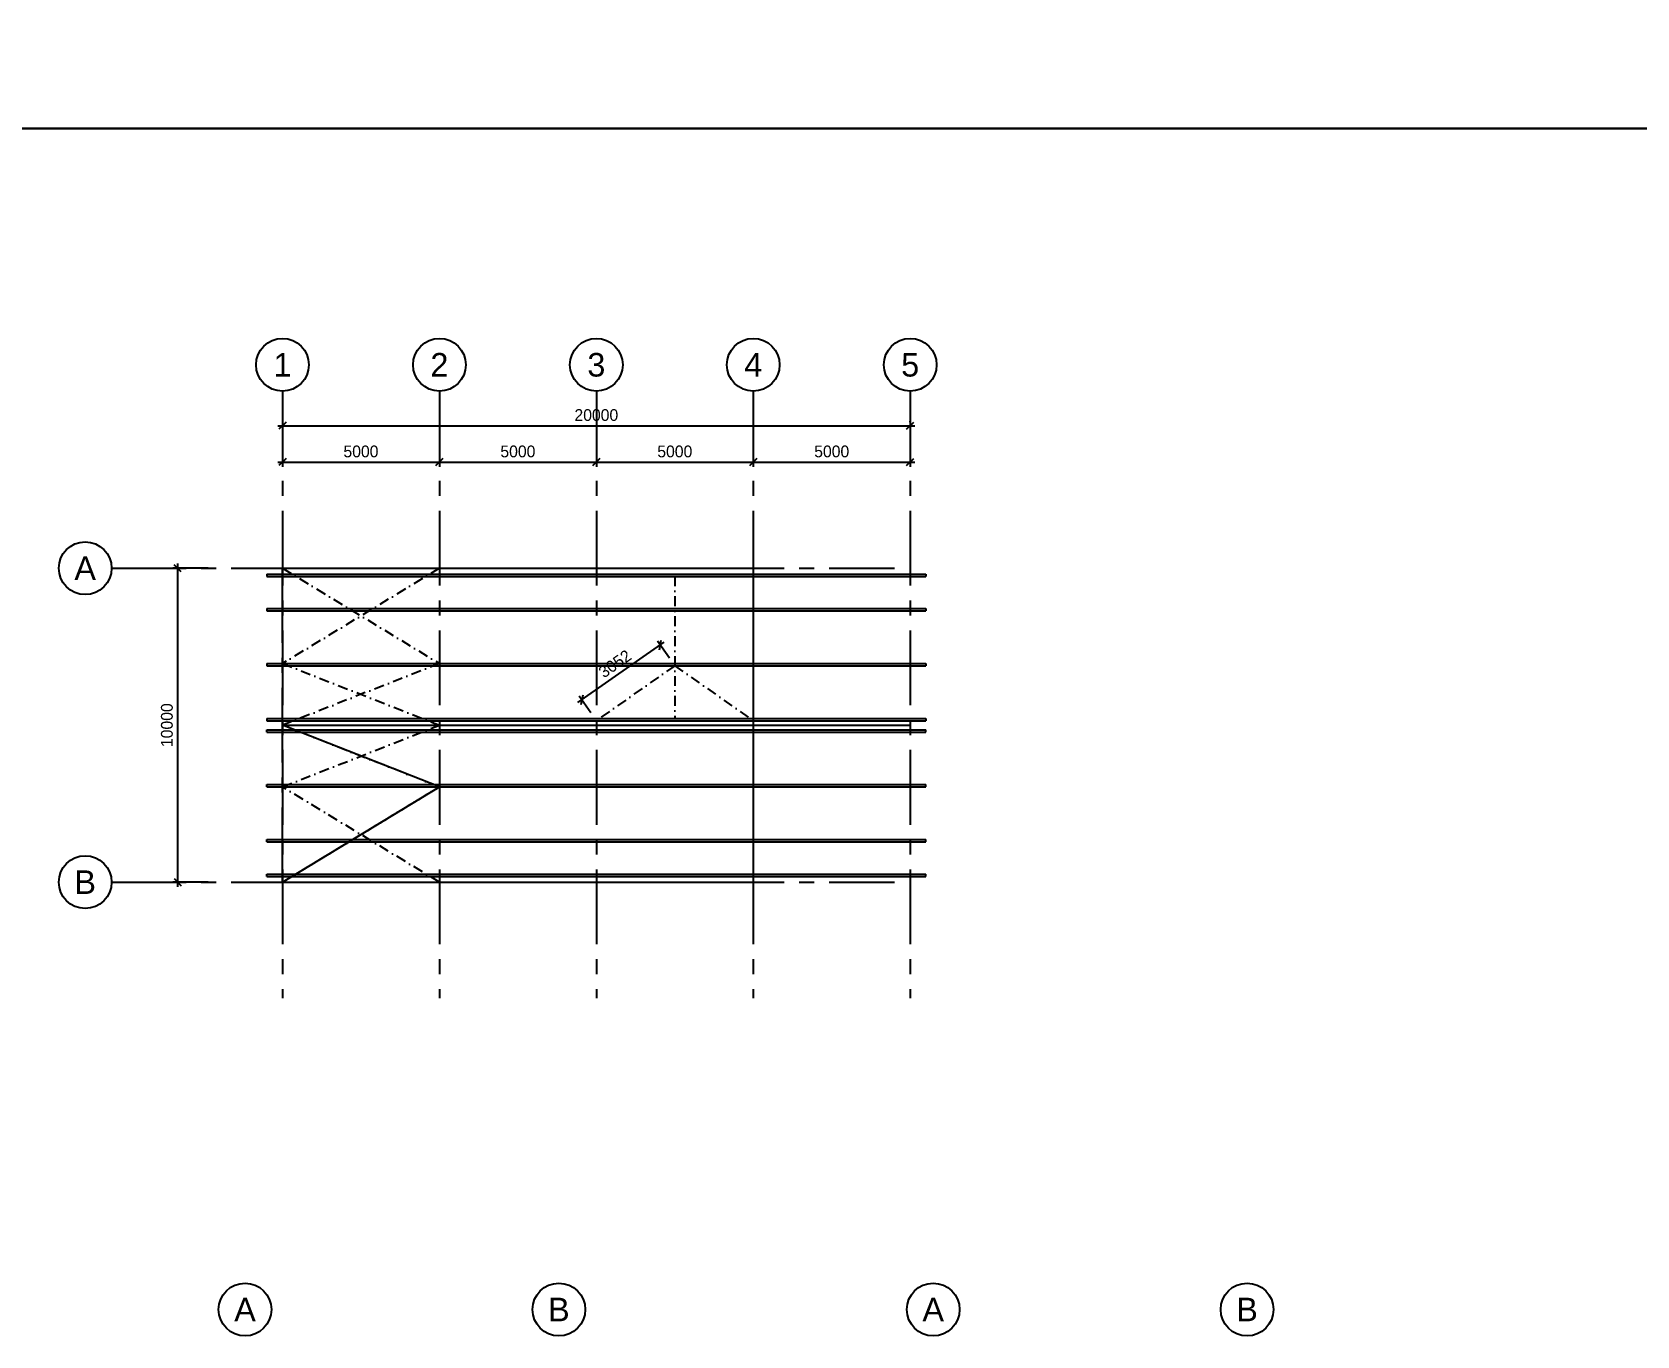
# Model space of a CAD drawing. Header units: millimetres. Extents: x 14826 to 891005, y -311366 to 56117.
# Drawn here: x 128045 to 179178, y -262290 to -220758 of the extents above; entities that cross this region are included whole.
import ezdxf
from ezdxf.enums import TextEntityAlignment as Align

# ---------------------------------------------------------------- set-up
doc = ezdxf.new("R2010")
doc.units = ezdxf.units.MM
doc.linetypes.add('CENTER', pattern=[50.8, 31.75, -6.35, 6.35, -6.35])
doc.linetypes.add('DASHDOT', pattern=[25.4, 12.7, -6.35, 0, -6.35])
for name, color, linetype in [('AUR-CENTRELINES', 6, 'DASHDOT'), ('AUR-DIMS', 7, 'Continuous'), ('AUR-GRID CIRC', 3, 'Continuous'), ('AUR-GRID TEXT', 2, 'Continuous'), ('AUR-GRIDS', 7, 'CENTER')]:
    doc.layers.add(name, color=color, linetype=linetype)
doc.styles.add('ArialN', font='ARIALN.TTF')
doc.dimstyles.new('1-150', dxfattribs={"dimscale": 150, "dimtxt": 2.5, "dimasz": 1.5, "dimexe": 1, "dimexo": 2, "dimgap": 1, "dimtad": 1, "dimdec": 0, "dimzin": 0, "dimdsep": 46, "dimtxsty": 'Standard', "dimblk": 'OBLIQUE', "dimcen": 0, "dimdle": 1, "dimclrd": 7, "dimclre": 7, "dimclrt": 3, "dimadec": 0, "dimazin": 0, "dimtfac": 1, "dimtdec": 0, "dimtix": 1, "dimtmove": 2, "dimatfit": 0, "dimfxl": 6.5, "dimfxlon": 1, "dimtolj": 1, "dimtzin": 0, "dimarcsym": 0})

# ---------------------------------------------------------------- blocks, each defined once
blk = doc.blocks.new('_Oblique')
at = {"color": 0, "linetype": 'ByBlock', "lineweight": -2}
blk.add_line((-0.5, -0.5), (0.5, 0.5), dxfattribs=at)
blk = doc.blocks.new('*D153')
at = {"layer": 'AUR-DIMS', "color": 7, "lineweight": -2, "ltscale": 75, "transparency": 16777216}
for p, q in [((141023, -234177), (141023, -234605)), ((135873, -234455), (141173, -234455)), ((136023, -234434), (136023, -234605))]:
    blk.add_line(p, q, dxfattribs=at)
at = {"layer": 'Defpoints', "color": 0, "ltscale": 75, "transparency": 16777216}
for p in [(136023, -233877, -4742), (141023, -233877), (141023, -234455)]:
    blk.add_point(p, dxfattribs=at)
at = {"layer": 'AUR-DIMS', "color": 7, "lineweight": -2, "ltscale": 75, "transparency": 16777216, "xscale": 225, "yscale": 225, "zscale": 225, "rotation": 180}
blk.add_blockref('_Oblique', (136023, -234455), dxfattribs=at)
at = {"layer": 'AUR-DIMS', "color": 7, "lineweight": -2, "ltscale": 75, "transparency": 16777216, "xscale": 225, "yscale": 225, "zscale": 225}
blk.add_blockref('_Oblique', (141023, -234455), dxfattribs=at)
at = {"layer": 'AUR-DIMS', "color": 3, "ltscale": 75, "transparency": 16777216, "insert": (138523, -234118), "char_height": 375, "attachment_point": 5}
blk.add_mtext('\\A1;5000', dxfattribs=at)
blk = doc.blocks.new('*D154')
at = {"layer": 'AUR-DIMS', "color": 7, "lineweight": -2, "ltscale": 75, "transparency": 16777216}
for p, q in [((146023, -234177), (146023, -234605)), ((140873, -234455), (146173, -234455)), ((141023, -234434), (141023, -234605))]:
    blk.add_line(p, q, dxfattribs=at)
at = {"layer": 'Defpoints', "color": 0, "ltscale": 75, "transparency": 16777216}
for p in [(141023, -233877, -4742), (146023, -233877), (146023, -234455)]:
    blk.add_point(p, dxfattribs=at)
at = {"layer": 'AUR-DIMS', "color": 7, "lineweight": -2, "ltscale": 75, "transparency": 16777216, "xscale": 225, "yscale": 225, "zscale": 225, "rotation": 180}
blk.add_blockref('_Oblique', (141023, -234455), dxfattribs=at)
at = {"layer": 'AUR-DIMS', "color": 7, "lineweight": -2, "ltscale": 75, "transparency": 16777216, "xscale": 225, "yscale": 225, "zscale": 225}
blk.add_blockref('_Oblique', (146023, -234455), dxfattribs=at)
at = {"layer": 'AUR-DIMS', "color": 3, "ltscale": 75, "transparency": 16777216, "insert": (143523, -234118), "char_height": 375, "attachment_point": 5}
blk.add_mtext('\\A1;5000', dxfattribs=at)
blk = doc.blocks.new('*D155')
at = {"layer": 'AUR-DIMS', "color": 7, "lineweight": -2, "ltscale": 75, "transparency": 16777216}
for p, q in [((151023, -234177), (151023, -234605)), ((145873, -234455), (151173, -234455)), ((146023, -234434), (146023, -234605))]:
    blk.add_line(p, q, dxfattribs=at)
at = {"layer": 'Defpoints', "color": 0, "ltscale": 75, "transparency": 16777216}
for p in [(146023, -233877, -4742), (151023, -233877), (151023, -234455)]:
    blk.add_point(p, dxfattribs=at)
at = {"layer": 'AUR-DIMS', "color": 7, "lineweight": -2, "ltscale": 75, "transparency": 16777216, "xscale": 225, "yscale": 225, "zscale": 225, "rotation": 180}
blk.add_blockref('_Oblique', (146023, -234455), dxfattribs=at)
at = {"layer": 'AUR-DIMS', "color": 7, "lineweight": -2, "ltscale": 75, "transparency": 16777216, "xscale": 225, "yscale": 225, "zscale": 225}
blk.add_blockref('_Oblique', (151023, -234455), dxfattribs=at)
at = {"layer": 'AUR-DIMS', "color": 3, "ltscale": 75, "transparency": 16777216, "insert": (148523, -234118), "char_height": 375, "attachment_point": 5}
blk.add_mtext('\\A1;5000', dxfattribs=at)
blk = doc.blocks.new('*D156')
at = {"layer": 'AUR-DIMS', "color": 7, "lineweight": -2, "ltscale": 75, "transparency": 16777216}
for p, q in [((136023, -232495), (136023, -233447)), ((156023, -233187), (156023, -233147)), ((135873, -233297), (156173, -233297))]:
    blk.add_line(p, q, dxfattribs=at)
at = {"layer": 'Defpoints', "color": 0, "ltscale": 75, "transparency": 16777216}
for p in [(136023, -232195), (156023, -233297), (156023, -233316, 4742)]:
    blk.add_point(p, dxfattribs=at)
at = {"layer": 'AUR-DIMS', "color": 7, "lineweight": -2, "ltscale": 75, "transparency": 16777216, "xscale": 225, "yscale": 225, "zscale": 225, "rotation": 180}
blk.add_blockref('_Oblique', (136023, -233297), dxfattribs=at)
at = {"layer": 'AUR-DIMS', "color": 7, "lineweight": -2, "ltscale": 75, "transparency": 16777216, "xscale": 225, "yscale": 225, "zscale": 225}
blk.add_blockref('_Oblique', (156023, -233297), dxfattribs=at)
at = {"layer": 'AUR-DIMS', "color": 3, "ltscale": 75, "transparency": 16777216, "insert": (146023, -232959), "char_height": 375, "attachment_point": 5}
blk.add_mtext('\\A1;20000', dxfattribs=at)
blk = doc.blocks.new('*D161')
at = {"layer": 'AUR-DIMS', "color": 7, "lineweight": -2, "ltscale": 75, "transparency": 16777216}
for p, q in [((132679, -237686), (132679, -247986)), ((133654, -237836), (132529, -237836)), ((133654, -247836), (132529, -247836))]:
    blk.add_line(p, q, dxfattribs=at)
at = {"layer": 'Defpoints', "color": 0, "ltscale": 75, "transparency": 16777216}
for p in [(134039, -237836), (132679, -247836), (134039, -247836)]:
    blk.add_point(p, dxfattribs=at)
at = {"layer": 'AUR-DIMS', "color": 7, "lineweight": -2, "ltscale": 75, "transparency": 16777216, "xscale": 225, "yscale": 225, "zscale": 225}
for p, rotation in [((132679, -237836), 90), ((132679, -247836), 270)]:
    blk.add_blockref('_Oblique', p, dxfattribs=dict(at, rotation=rotation))
at = {"layer": 'AUR-DIMS', "color": 3, "ltscale": 75, "transparency": 16777216, "insert": (132341, -242836), "char_height": 375, "attachment_point": 5, "rotation": 90}
blk.add_mtext('\\A1;10000', dxfattribs=at)
blk = doc.blocks.new('*D165')
at = {"layer": 'AUR-DIMS', "color": 7, "lineweight": -2, "ltscale": 75, "transparency": 16777216}
for p, q in [((145438, -242118), (148184, -240196)), ((148351, -240697), (147975, -240160)), ((145851, -242447), (145475, -241910))]:
    blk.add_line(p, q, dxfattribs=at)
at = {"layer": 'Defpoints', "color": 0, "ltscale": 75, "transparency": 16777216}
for p in [(148061, -240282), (148523, -240943), (146023, -242693)]:
    blk.add_point(p, dxfattribs=at)
at = {"layer": 'AUR-DIMS', "color": 7, "lineweight": -2, "ltscale": 75, "transparency": 16777216, "xscale": 225, "yscale": 225, "zscale": 225}
for p, rotation in [((148061, -240282), 34.99190042051289), ((145561, -242032), 214.9919004205129)]:
    blk.add_blockref('_Oblique', p, dxfattribs=dict(at, rotation=rotation))
at = {"layer": 'AUR-DIMS', "color": 3, "ltscale": 75, "transparency": 16777216, "insert": (146617, -240881), "char_height": 375, "attachment_point": 5, "rotation": 34.9919}
blk.add_mtext('\\A1;3052', dxfattribs=at)
blk = doc.blocks.new('*D167')
at = {"layer": 'AUR-DIMS', "color": 7, "lineweight": -2, "ltscale": 75, "transparency": 16777216}
for p, q in [((156023, -234177), (156023, -234605)), ((150873, -234455), (156173, -234455)), ((151023, -234434), (151023, -234605))]:
    blk.add_line(p, q, dxfattribs=at)
at = {"layer": 'Defpoints', "color": 0, "ltscale": 75, "transparency": 16777216}
for p in [(151023, -233877, -4742), (156023, -233877), (156023, -234455)]:
    blk.add_point(p, dxfattribs=at)
at = {"layer": 'AUR-DIMS', "color": 7, "lineweight": -2, "ltscale": 75, "transparency": 16777216, "xscale": 225, "yscale": 225, "zscale": 225, "rotation": 180}
blk.add_blockref('_Oblique', (151023, -234455), dxfattribs=at)
at = {"layer": 'AUR-DIMS', "color": 7, "lineweight": -2, "ltscale": 75, "transparency": 16777216, "xscale": 225, "yscale": 225, "zscale": 225}
blk.add_blockref('_Oblique', (156023, -234455), dxfattribs=at)
at = {"layer": 'AUR-DIMS', "color": 3, "ltscale": 75, "transparency": 16777216, "insert": (153523, -234118), "char_height": 375, "attachment_point": 5}
blk.add_mtext('\\A1;5000', dxfattribs=at)

msp = doc.modelspace()

# ---------------------------------------------------------------- linework, layer by layer
at = {"color": 1}
for p, q in [((135523.18428, -238020.95296), (135523.18428, -238094.83623)), ((135523.18428, -238020.95296), (156523.18428, -238020.95296)), ((135523.18428, -238094.83623), (156523.18428, -238094.83623)), ((156523.18428, -238020.95296), (156523.18428, -238094.83623)), ((135523.18428, -239120.66642), (135523.18428, -239192.4991)), ((135523.18428, -239120.66642), (156523.18428, -239120.66642)), ((135523.18428, -239192.4991), (156523.18428, -239192.4991)), ((156523.18428, -239120.66642), (156523.18428, -239192.4991)), ((135523.18428, -240870.95245), (135523.18428, -240942.8596)), ((135523.18428, -240870.95245), (156523.18428, -240870.95245)), ((135523.18428, -240942.8596), (156523.18428, -240942.8596)), ((156523.18428, -240870.95245), (156523.18428, -240942.8596)), ((135523.18428, -242618.96854), (135523.18428, -242692.85181)), ((135523.18428, -242618.96854), (156523.18428, -242618.96854)), ((135523.18428, -242692.85181), (156523.18428, -242692.85181)), ((156523.18428, -242618.96854), (156523.18428, -242692.85181)), ((135523.18428, -243053.49505), (135523.18428, -242979.61178)), ((135523.18428, -242979.61178), (156523.18428, -242979.61178)), ((135523.18428, -243053.49505), (156523.18428, -243053.49505)), ((156523.18428, -243053.49505), (156523.18428, -242979.61178)), ((135523.18428, -244801.51113), (135523.18428, -244729.60399)), ((135523.18428, -244729.60399), (156523.18428, -244729.60399)), ((135523.18428, -244801.51113), (156523.18428, -244801.51113)), ((156523.18428, -244801.51113), (156523.18428, -244729.60399)), ((135523.18428, -246551.79716), (135523.18428, -246479.96449)), ((135523.18428, -246479.96449), (156523.18428, -246479.96449)), ((135523.18428, -246551.79716), (156523.18428, -246551.79716)), ((156523.18428, -246551.79716), (156523.18428, -246479.96449)), ((135523.18428, -247651.51063), (135523.18428, -247577.62736)), ((135523.18428, -247577.62736), (156523.18428, -247577.62736)), ((135523.18428, -247651.51063), (156523.18428, -247651.51063)), ((156523.18428, -247651.51063), (156523.18428, -247577.62736))]:
    msp.add_line(p, q, dxfattribs=at)
at = {"color": 2}
msp.add_line((136023.18428, -242836.23179), (156023.18428, -242836.23179), dxfattribs=at)
at = {"color": 1}
for points in [[(239598.53327, -136284.53271), (26795.07721, -136284.53271), (26795.07721, -223825.06223), (239598.53327, -223825.06223)], [(239598.53327, -223825.06223), (26795.07721, -223825.06223), (26795.07721, -311365.59174), (239598.53327, -311365.59174)]]:
    msp.add_lwpolyline(points, close=True, dxfattribs=at)
msp.add_lwpolyline([(136023.18428, -247836.23179), (141023.18428, -244801.51113), (136023.18428, -242836.23179)], dxfattribs=at)
at = {"layer": 'AUR-CENTRELINES', "ltscale": 25}
for p, q in [((136023.18428, -237836.23179), (141023.18428, -240870.95245)), ((141023.18428, -237836.23179), (136023.18428, -240870.95245)), ((141023.18428, -240870.95245), (136023.18428, -242836.23179)), ((136023.18428, -240870.95245), (141023.18428, -242836.23179)), ((141023.18428, -244801.51113), (136023.18428, -242836.23179)), ((136023.18428, -244801.51113), (141023.18428, -242836.23179)), ((136023.18428, -247836.23179), (141023.18428, -244801.51113)), ((141023.18428, -247836.23179), (136023.18428, -244801.51113))]:
    msp.add_line(p, q, dxfattribs=at)
at = {"layer": 'AUR-CENTRELINES', "color": 2, "ltscale": 25}
for p, q in [((148523.18428, -238094.83623), (148523.18428, -242618.96854)), ((148523.18428, -240942.8596), (146023.18428, -242692.85181)), ((148523.18428, -240942.8596), (151023.18428, -242692.85181))]:
    msp.add_line(p, q, dxfattribs=at)
at = {"layer": 'AUR-GRID CIRC'}
for centre in [(136023.18428, -231355.4506, -4741.53384), (141023.18428, -231355.4506, -4741.53384), (146023.18428, -231355.4506, -4741.53384), (151023.18428, -231355.4506, -4741.53384), (156023.18428, -231355.4506, -4741.53384), (129736.34727, -237836.23179, -4741.53384), (129736.34727, -247836.23179, -4741.53384), (134829.33698, -261450.35049, -4741.53384), (144829.33698, -261450.35049, -4741.53384), (156756.35753, -261450.35049, -4741.53384), (166756.35753, -261450.35049, -4741.53384)]:
    msp.add_circle(centre, 840, dxfattribs=at)
at = {"layer": 'AUR-GRIDS', "ltscale": 75}
for p, q in [((136023.18428, -232195.4506), (136023.18428, -251532.03211)), ((141023.18428, -232195.4506), (141023.18428, -251532.03211)), ((146023.18428, -232195.4506), (146023.18428, -251532.03211)), ((151023.18428, -232195.4506), (151023.18428, -251532.03211)), ((156023.18428, -232195.4506), (156023.18428, -251532.03211)), ((130576.34727, -237836.23179), (155520.07992, -237836.23179)), ((136023.18428, -247836.23179), (136023.18428, -237836.23179)), ((136023.18428, -237836.23179), (151023.18428, -237836.23179)), ((151023.18428, -237836.23179), (151023.18428, -247836.23179)), ((130576.34727, -247836.23179), (155520.07992, -247836.23179)), ((136023.18428, -247836.23179), (151023.18428, -247836.23179))]:
    msp.add_line(p, q, dxfattribs=at)

# ---------------------------------------------------------------- texts
at = {"layer": 'AUR-GRID TEXT', "color": 7, "style": 'ArialN', "width": 1.2}
for s, p in [('1', (136023.18428, -231355.4506, -4741.53384)), ('2', (141023.18428, -231355.4506, -4741.53384)), ('3', (146023.18428, -231355.4506, -4741.53384)), ('4', (151023.18428, -231355.4506, -4741.53384)), ('5', (156023.18428, -231355.4506, -4741.53384)), ('A', (129736.34727, -237836.23179, -4741.53384)), ('B', (129736.34727, -247836.23179, -4741.53384)), ('A', (134829.33698, -261450.35049, -4741.53384)), ('B', (144829.33698, -261450.35049, -4741.53384)), ('A', (156756.35753, -261450.35049, -4741.53384)), ('B', (166756.35753, -261450.35049, -4741.53384))]:
    msp.add_text(s, height=750, dxfattribs=at).set_placement(p, align=Align.MIDDLE_CENTER)

# ---------------------------------------------------------------- dimensions: what is measured, and where the dimension line sits
at = {"layer": 'AUR-DIMS', "ltscale": 75}
for base, p1, p2, picture, middle in [((156023.18428, -233296.6439, -4741.53384), (136023.18428, -232195.4506, -4741.53384), (156023.18428, -233315.9627), '*D156', (146023.18428, -232959.1439, -4741.53384)), ((141023.18428, -234455.22252), (136023.18428, -233876.70711, -4741.53384), (141023.18428, -233876.70711), '*D153', (138523.18428, -234117.72252)), ((146023.18428, -234455.22252), (141023.18428, -233876.70711, -4741.53384), (146023.18428, -233876.70711), '*D154', (143523.18428, -234117.72252)), ((151023.18428, -234455.22252), (146023.18428, -233876.70711, -4741.53384), (151023.18428, -233876.70711), '*D155', (148523.18428, -234117.72252)), ((156023.18428, -234455.22252), (151023.18428, -233876.70711, -4741.53384), (156023.18428, -233876.70711), '*D167', (153523.18428, -234117.72252))]:
    dim = msp.add_linear_dim(base=base, p1=p1, p2=p2, dimstyle='1-150', dxfattribs=at)
    dim.commit()
    dim.dimension.update_dxf_attribs({"geometry": picture, "text_midpoint": middle})
dim = msp.add_linear_dim(base=(132678.75695, -247836.23179), p1=(134039.25776, -237836.23179), p2=(134039.25776, -247836.23179), angle=90, dimstyle='1-150', dxfattribs=at)
dim.commit()
dim.dimension.update_dxf_attribs({"geometry": '*D161', "text_midpoint": (132341.25695, -242836.23179)})
dim = msp.add_aligned_dim(p1=(146023.18428, -242692.85181), p2=(148523.18428, -240942.8596), distance=806.18721, dimstyle='1-150', dxfattribs=at)
dim.commit()
dim.dimension.update_dxf_attribs({"geometry": '*D165', "text_midpoint": (146617.32469, -240880.90927)})

doc.saveas('drawing.dxf')
